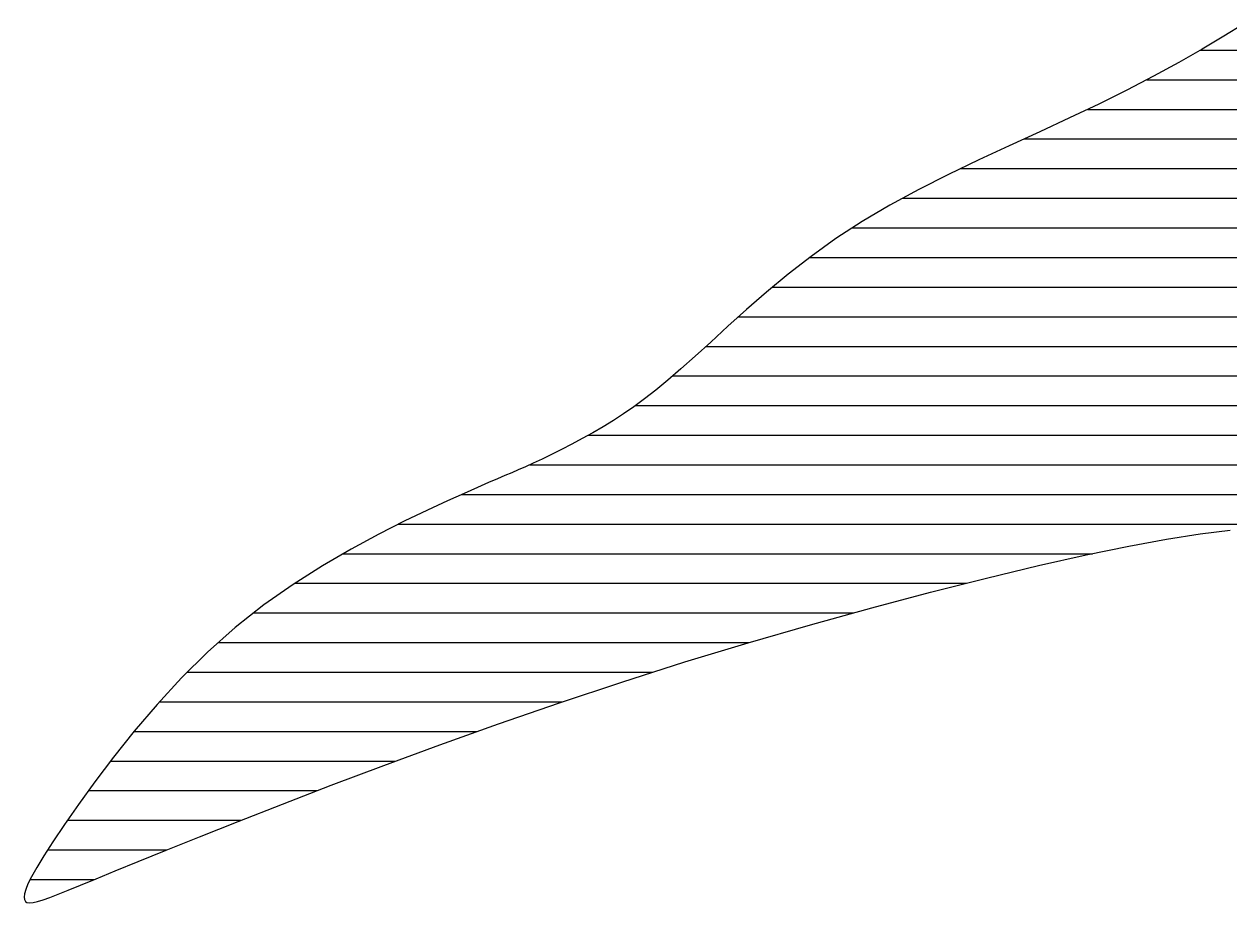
# Model space of a CAD drawing. Extents: x 615698 to 626331, y 7504748 to 7519310.
# Drawn here: x 620163.2 to 620366.7, y 7507011.1 to 7507159.4 of the extents above; entities that cross this region are included whole.
import ezdxf

# ---------------------------------------------------------------- set-up
doc = ezdxf.new("R2010")
doc.units = 0
doc.header["$LTSCALE"] = 170
doc.header["$MEASUREMENT"] = 0
doc.layers.get('0').update_dxf_attribs({"linetype": 'CONTINUOUS'})
doc.layers.add('HATCH', color=4, linetype='CONTINUOUS')
doc.layers.add('RIO', color=4, linetype='CONTINUOUS')

# ---------------------------------------------------------------- blocks, each defined once
blk = doc.blocks.new('*X5')
at = {"color": 0}
for p, q in [((620361.75, 7507155), (620516.16, 7507155)), ((620352.69, 7507150), (620515.91, 7507150)), ((620342.73, 7507145), (620515.86, 7507145)), ((620331.98, 7507140), (620515.96, 7507140)), ((620321.28, 7507135), (620516.19, 7507135)), ((620311.46, 7507130), (620516.51, 7507130)), ((620303.01, 7507125), (620516.93, 7507125)), ((620295.83, 7507120), (620517.42, 7507120)), ((620289.57, 7507115), (620518, 7507115)), ((620283.81, 7507110), (620518.67, 7507110)), ((620278.3, 7507105), (620519.45, 7507105)), ((620272.68, 7507100), (620520.38, 7507100)), ((620266.38, 7507095), (620521.45, 7507095)), ((620258.44, 7507090), (620522.72, 7507090)), ((620248.54, 7507085), (620524.18, 7507085)), ((620237.07, 7507080), (620525.69, 7507080)), ((620226.41, 7507075), (620527.01, 7507075)), ((620217.03, 7507070), (620343.53, 7507070)), ((620208.88, 7507065), (620322.2, 7507065)), ((620201.95, 7507060), (620303.18, 7507060)), ((620195.97, 7507055), (620285.59, 7507055)), ((620190.75, 7507050), (620269.3, 7507050)), ((620186.05, 7507045), (620253.99, 7507045)), ((620181.75, 7507040), (620239.63, 7507040)), ((620177.77, 7507035), (620225.87, 7507035)), ((620174.04, 7507030), (620212.63, 7507030)), ((620170.5, 7507025), (620199.79, 7507025)), ((620167.16, 7507020), (620187.27, 7507020)), ((620164.2, 7507015), (620175.01, 7507015))]:
    blk.add_line(p, q, dxfattribs=at)

msp = doc.modelspace()

# ---------------------------------------------------------------- linework, layer by layer
at = {"layer": 'RIO', "linetype": 'CONTINUOUS'}
msp.add_lwpolyline([(620369.04, 7507159.39), (620365.72, 7507157.35), (620362.07, 7507155.18), (620358.09, 7507152.92), (620353.84, 7507150.6), (620349.33, 7507148.25), (620344.6, 7507145.89), (620339.68, 7507143.55), (620334.63, 7507141.21), (620329.49, 7507138.86), (620324.34, 7507136.47), (620319.22, 7507134.01), (620314.2, 7507131.48), (620309.32, 7507128.84), (620304.65, 7507126.08), (620300.23, 7507123.18), (620296.07, 7507120.19), (620292.17, 7507117.16), (620288.53, 7507114.14), (620285.14, 7507111.2), (620282, 7507108.38), (620279.11, 7507105.73), (620276.46, 7507103.32), (620274.05, 7507101.18), (620271.85, 7507099.29), (620269.82, 7507097.62), (620267.92, 7507096.14), (620266.12, 7507094.81), (620264.38, 7507093.61), (620262.67, 7507092.5), (620260.95, 7507091.44), (620259.19, 7507090.42), (620257.41, 7507089.42), (620255.63, 7507088.48), (620253.89, 7507087.58), (620252.21, 7507086.74), (620250.62, 7507085.97), (620249.14, 7507085.27), (620247.8, 7507084.66), (620246.61, 7507084.14), (620245.5, 7507083.66), (620244.35, 7507083.17), (620243.07, 7507082.63), (620241.56, 7507081.99), (620239.73, 7507081.18), (620237.46, 7507080.18), (620234.67, 7507078.91), (620231.28, 7507077.35), (620227.37, 7507075.48), (620223.04, 7507073.3), (620218.4, 7507070.79), (620213.55, 7507067.97), (620208.59, 7507064.82), (620203.64, 7507061.34), (620198.8, 7507057.52), (620194.16, 7507053.38), (620189.76, 7507049.02), (620185.62, 7507044.54), (620181.79, 7507040.05), (620178.28, 7507035.67), (620175.12, 7507031.5), (620172.35, 7507027.66), (620169.98, 7507024.26), (620168.05, 7507021.37), (620166.5, 7507018.98), (620165.32, 7507017.04), (620164.44, 7507015.47), (620163.83, 7507014.25), (620163.45, 7507013.3), (620163.25, 7507012.58), (620163.18, 7507012.03), (620163.23, 7507011.61), (620163.39, 7507011.3), (620163.67, 7507011.12), (620164.1, 7507011.06), (620164.69, 7507011.11), (620165.45, 7507011.28), (620166.39, 7507011.57), (620167.54, 7507011.98), (620168.92, 7507012.51), (620170.61, 7507013.19), (620172.72, 7507014.05), (620175.33, 7507015.13), (620178.54, 7507016.45), (620182.46, 7507018.05), (620187.17, 7507019.96), (620192.77, 7507022.21), (620199.33, 7507024.82), (620206.78, 7507027.74), (620215, 7507030.91), (620223.89, 7507034.27), (620233.35, 7507037.75), (620243.27, 7507041.3), (620253.54, 7507044.85), (620264.06, 7507048.34), (620274.72, 7507051.72), (620285.4, 7507054.95), (620295.96, 7507058), (620306.27, 7507060.86), (620316.21, 7507063.49), (620325.64, 7507065.87), (620334.44, 7507067.98), (620342.48, 7507069.78), (620349.66, 7507071.27), (620356.05, 7507072.45), (620361.73, 7507073.34), (620366.81, 7507073.97)], dxfattribs=at)

# ---------------------------------------------------------------- block references
at = {"layer": 'HATCH'}
msp.add_blockref('*X5', (0, 0), dxfattribs=at)

doc.saveas('drawing.dxf')
